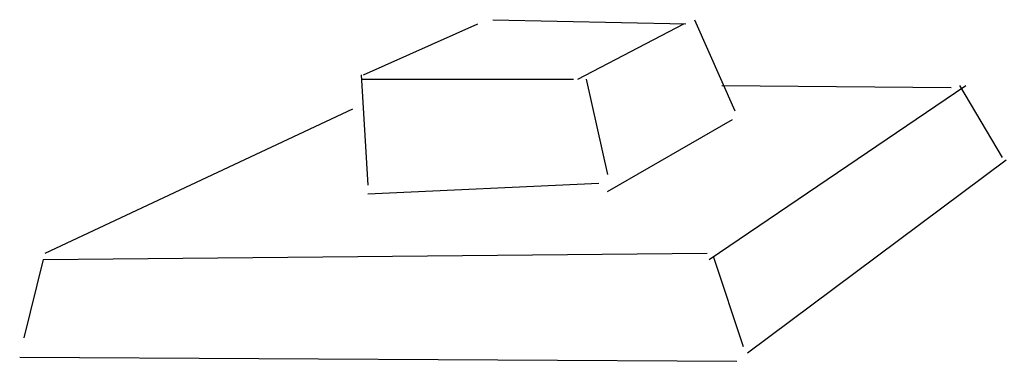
# Model space of a CAD drawing. Header units: metres. Extents: x -138 to 79, y -112 to -37.
import ezdxf

# ---------------------------------------------------------------- set-up
doc = ezdxf.new("R2010")
doc.units = ezdxf.units.M

msp = doc.modelspace()

# ---------------------------------------------------------------- linework, layer by layer
at = {"color": 0}
for p, q in [((-62.381454, -49.579288), (-37.242657, -38.40649)), ((-33.983925, -37.475426), (8.379598, -38.40649)), ((-15.362597, -50.510357), (7.914065, -38.40649)), ((10.241731, -37.475426), (19.086863, -57.493355)), ((-62.846985, -49.579288), (-61.450386, -73.787018)), ((-62.846985, -50.510357), (-16.293663, -50.510357)), ((-13.500464, -50.510357), (-8.845131, -71.459351)), ((13.500464, -90.080681), (69.829987, -51.906956)), ((16.293663, -51.906956), (66.571251, -52.372486)), ((68.433388, -51.906956), (77.744049, -67.735085)), ((-132.211441, -88.684082), (-64.709122, -57.027821)), ((-8.845131, -75.183617), (18.621328, -59.355488)), ((21.880062, -110.56414), (78.675117, -68.200615)), ((-61.450386, -75.649147), (-10.707264, -73.321487)), ((-132.676971, -90.080681), (13.03493, -88.684082)), ((-132.676971, -90.080681), (-136.866776, -107.305412)), ((14.43153, -89.61515), (20.948996, -109.167542)), ((-137.797836, -111.495209), (19.552397, -112.426277))]:
    msp.add_line(p, q, dxfattribs=at)

doc.saveas('drawing.dxf')
